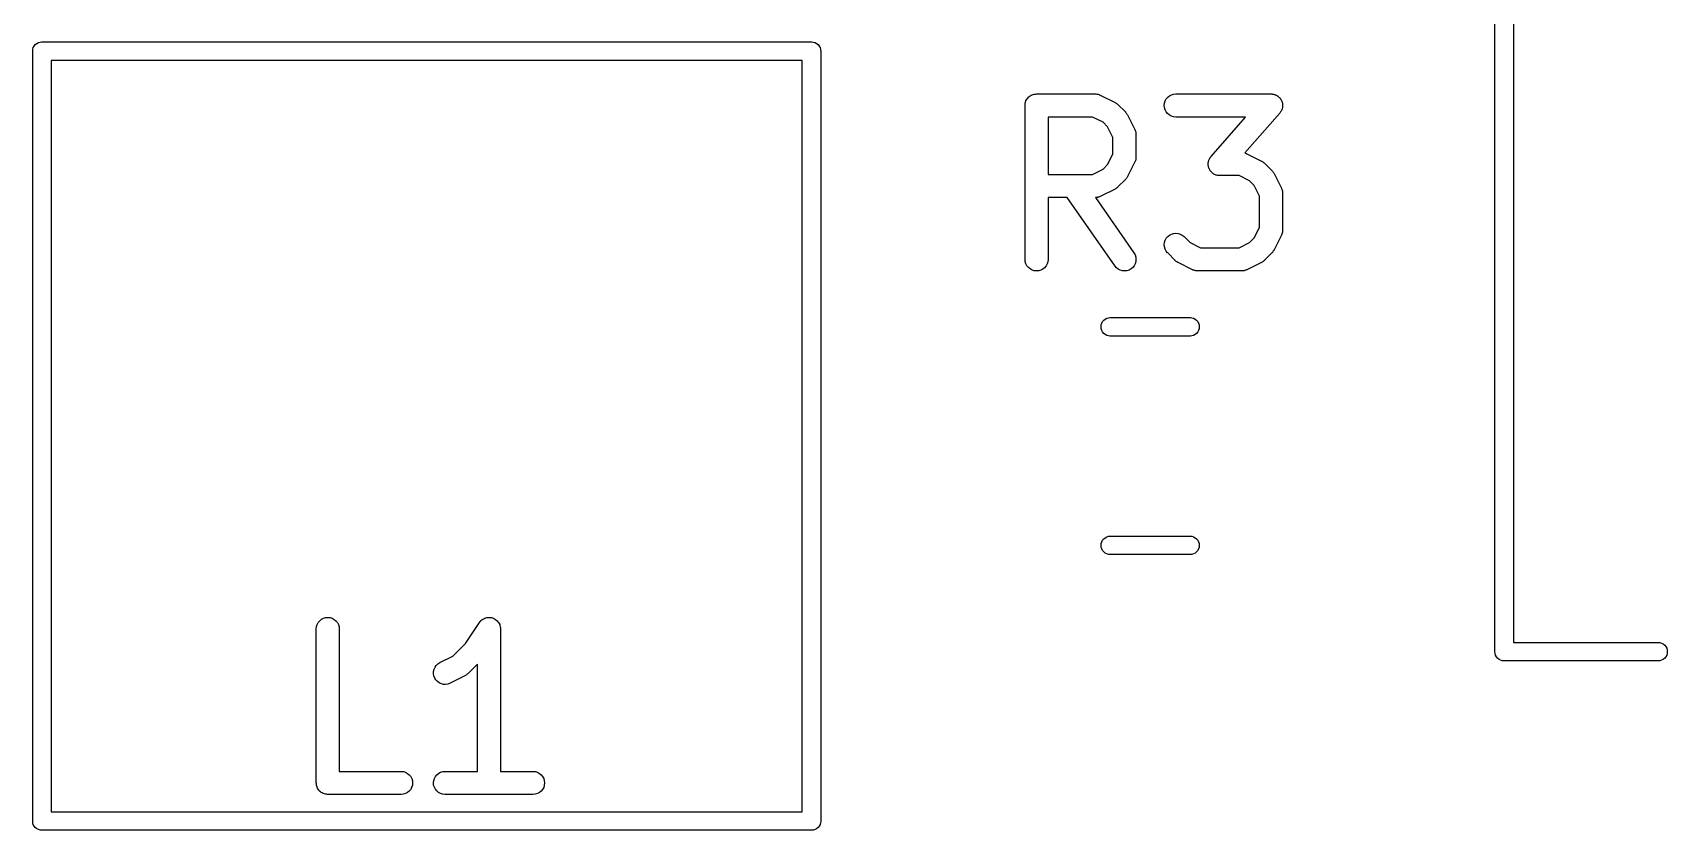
# Model space of a CAD drawing. Extents: x 85.9 to 159.2, y -122.9 to -78.6.
# Drawn here: x 101.44 to 112.06, y -94.16 to -88.98 of the extents above; entities that cross this region are included whole.
import ezdxf

# ---------------------------------------------------------------- set-up
doc = ezdxf.new("R2010")
doc.units = 0
doc.header["$MEASUREMENT"] = 0
doc.layers.add('BLACK', color=7, linetype='CONTINUOUS')

msp = doc.modelspace()

# ---------------------------------------------------------------- linework, layer by layer
at = {"layer": 'BLACK', "linetype": 'CONTINUOUS'}
for p, q in [((110.94, -92.997), (110.94, -85.0029)), ((111.06, -85.06), (111.06, -92.94)), ((101.44, -89.1), (101.441, -89.0882)), ((101.44, -89.103), (101.44, -89.1)), ((101.441, -89.0882), (101.444, -89.0769)), ((101.444, -89.0769), (101.45, -89.0665)), ((101.45, -89.0665), (101.457, -89.0574)), ((101.457, -89.0574), (101.467, -89.0499)), ((101.467, -89.0499), (101.477, -89.0443)), ((101.477, -89.0443), (101.488, -89.0409)), ((101.488, -89.0409), (101.497, -89.04)), ((101.497, -89.04), (101.5, -89.0397)), ((101.497, -89.04), (101.497, -89.04)), ((101.5, -89.0397), (101.503, -89.04)), ((101.503, -89.04), (106.497, -89.04)), ((106.497, -89.04), (106.5, -89.0397)), ((106.5, -89.0397), (106.503, -89.04)), ((106.503, -89.04), (106.503, -89.04)), ((106.503, -89.04), (106.512, -89.0409)), ((106.512, -89.0409), (106.523, -89.0443)), ((106.523, -89.0443), (106.533, -89.0499)), ((106.533, -89.0499), (106.543, -89.0574)), ((106.543, -89.0574), (106.55, -89.0665)), ((106.55, -89.0665), (106.556, -89.0769)), ((106.556, -89.0769), (106.559, -89.0882)), ((106.559, -89.0882), (106.56, -89.1)), ((106.56, -89.1), (106.56, -89.1029)), ((101.44, -94.0971), (101.44, -89.103)), ((101.56, -89.16), (101.56, -94.04)), ((106.44, -89.16), (101.56, -89.16)), ((106.44, -94.04), (106.44, -89.16)), ((106.56, -89.1029), (106.56, -94.0971)), ((107.893, -89.4228), (107.896, -89.4166)), ((107.896, -89.4166), (107.9, -89.4104)), ((107.9, -89.41), (107.905, -89.4046)), ((107.9, -89.4102), (107.9, -89.41)), ((107.9, -89.4104), (107.9, -89.4102)), ((107.905, -89.4046), (107.909, -89.3992)), ((107.909, -89.3988), (107.915, -89.3944)), ((107.909, -89.399), (107.909, -89.3988)), ((107.909, -89.3992), (107.909, -89.399)), ((107.915, -89.3944), (107.92, -89.3899)), ((107.92, -89.3899), (107.921, -89.3898)), ((107.921, -89.3896), (107.927, -89.3864)), ((107.921, -89.3898), (107.921, -89.3896)), ((107.927, -89.3864), (107.933, -89.383)), ((107.933, -89.383), (107.934, -89.383)), ((107.934, -89.3828), (107.941, -89.3808)), ((107.934, -89.383), (107.934, -89.3828)), ((107.941, -89.3808), (107.947, -89.3788)), ((107.947, -89.3788), (107.948, -89.3788)), ((107.948, -89.3787), (107.955, -89.3781)), ((107.948, -89.3788), (107.948, -89.3787)), ((107.955, -89.3781), (107.962, -89.3774)), ((107.962, -89.3774), (108.343, -89.3774)), ((108.343, -89.3774), (108.344, -89.3774)), ((108.344, -89.3774), (108.346, -89.3776)), ((108.346, -89.3776), (108.348, -89.3776)), ((108.348, -89.3776), (108.353, -89.3784)), ((108.353, -89.3784), (108.358, -89.379)), ((108.358, -89.379), (108.361, -89.3797)), ((108.361, -89.3797), (108.363, -89.3801)), ((108.363, -89.3801), (108.368, -89.3819)), ((108.368, -89.3819), (108.372, -89.3834)), ((108.372, -89.3834), (108.374, -89.3845)), ((108.374, -89.3845), (108.376, -89.3853)), ((108.376, -89.3853), (108.472, -89.4329)), ((108.798, -89.4233), (108.804, -89.4104)), ((108.804, -89.4104), (108.814, -89.3992)), ((108.814, -89.3992), (108.825, -89.3899)), ((108.825, -89.3899), (108.838, -89.383)), ((108.838, -89.383), (108.852, -89.3788)), ((108.852, -89.3788), (108.867, -89.3774)), ((108.867, -89.3774), (109.486, -89.3774)), ((109.486, -89.3774), (109.487, -89.3774)), ((109.487, -89.3774), (109.491, -89.3779)), ((109.491, -89.3779), (109.496, -89.3781)), ((109.496, -89.3781), (109.499, -89.3787)), ((109.499, -89.3787), (109.501, -89.379)), ((109.501, -89.379), (109.506, -89.3804)), ((109.506, -89.3804), (109.51, -89.3815)), ((109.51, -89.3815), (109.513, -89.3826)), ((109.513, -89.3826), (109.515, -89.3834)), ((109.515, -89.3834), (109.519, -89.3857)), ((109.519, -89.3857), (109.524, -89.3877)), ((109.524, -89.3877), (109.526, -89.3892)), ((109.526, -89.3892), (109.528, -89.3905)), ((109.528, -89.3905), (109.532, -89.3935)), ((109.532, -89.3935), (109.535, -89.3963)), ((109.535, -89.3963), (109.537, -89.3982)), ((109.537, -89.3982), (109.539, -89.3999)), ((109.539, -89.3999), (109.542, -89.4036)), ((109.542, -89.4036), (109.545, -89.407)), ((109.545, -89.407), (109.547, -89.4093)), ((109.547, -89.4093), (109.548, -89.4113)), ((109.548, -89.4113), (109.551, -89.4155)), ((109.551, -89.4155), (109.553, -89.4195)), ((109.553, -89.4195), (109.554, -89.422)), ((107.887, -89.4513), (107.888, -89.4443)), ((107.887, -89.4518), (107.887, -89.4513)), ((107.887, -89.4519), (107.887, -89.4518)), ((107.887, -89.4524), (107.887, -89.4519)), ((107.887, -89.4519), (107.887, -89.4519)), ((107.887, -90.4524), (107.887, -89.4524)), ((107.888, -89.4373), (107.889, -89.437)), ((107.888, -89.4443), (107.888, -89.4373)), ((107.889, -89.4368), (107.891, -89.4301)), ((107.889, -89.437), (107.889, -89.4368)), ((107.891, -89.4301), (107.893, -89.4233)), ((107.893, -89.4231), (107.893, -89.4228)), ((107.893, -89.4233), (107.893, -89.4231)), ((108.472, -89.4329), (108.473, -89.4334)), ((108.473, -89.4334), (108.476, -89.4357)), ((108.476, -89.4357), (108.48, -89.4377)), ((108.48, -89.4377), (108.482, -89.4397)), ((108.482, -89.4397), (108.485, -89.4414)), ((108.485, -89.4414), (108.488, -89.4443)), ((108.488, -89.4443), (108.491, -89.447)), ((108.491, -89.447), (108.539, -89.4946)), ((108.539, -89.4946), (108.539, -89.4953)), ((108.539, -89.4953), (108.542, -89.4986)), ((108.542, -89.4986), (108.545, -89.5017)), ((108.545, -89.5017), (108.547, -89.5043)), ((108.547, -89.5043), (108.549, -89.5068)), ((108.549, -89.5068), (108.551, -89.5105)), ((108.551, -89.5105), (108.553, -89.5141)), ((108.553, -89.5141), (108.6, -89.6093)), ((108.792, -89.4519), (108.793, -89.4373)), ((108.793, -89.4664), (108.792, -89.4519)), ((108.793, -89.4373), (108.798, -89.4233)), ((108.797, -89.4805), (108.793, -89.4664)), ((108.804, -89.4934), (108.797, -89.4805)), ((108.813, -89.5049), (108.804, -89.4934)), ((108.824, -89.5143), (108.813, -89.5049)), ((108.837, -89.5213), (108.824, -89.5143)), ((108.851, -89.5257), (108.837, -89.5213)), ((108.866, -89.5274), (108.851, -89.5257)), ((109.542, -89.5018), (109.315, -89.7611)), ((109.545, -89.4979), (109.542, -89.5018)), ((109.548, -89.4943), (109.545, -89.4979)), ((109.549, -89.492), (109.548, -89.4943)), ((109.551, -89.4899), (109.549, -89.492)), ((109.553, -89.4856), (109.551, -89.4899)), ((109.555, -89.4814), (109.553, -89.4856)), ((109.554, -89.422), (109.555, -89.4243)), ((109.555, -89.4243), (109.557, -89.4288)), ((109.556, -89.4789), (109.555, -89.4814)), ((109.557, -89.4765), (109.556, -89.4789)), ((109.557, -89.4288), (109.558, -89.4332)), ((109.558, -89.472), (109.557, -89.4765)), ((109.558, -89.4332), (109.559, -89.4358)), ((109.559, -89.4675), (109.558, -89.472)), ((109.559, -89.4358), (109.559, -89.4383)), ((109.559, -89.4383), (109.56, -89.443)), ((109.56, -89.4623), (109.559, -89.4648)), ((109.559, -89.4648), (109.559, -89.4675)), ((109.56, -89.443), (109.561, -89.4477)), ((109.561, -89.4477), (109.56, -89.4503)), ((109.56, -89.4503), (109.561, -89.4529)), ((109.561, -89.4529), (109.56, -89.4576)), ((109.56, -89.4576), (109.56, -89.4623)), ((108.037, -89.5274), (108.037, -89.9012)), ((108.325, -89.5274), (108.037, -89.5274)), ((108.394, -89.5616), (108.325, -89.5274)), ((108.424, -89.592), (108.394, -89.5616)), ((108.458, -89.6606), (108.424, -89.592)), ((108.6, -89.6093), (108.601, -89.6103)), ((108.601, -89.6103), (108.602, -89.6123)), ((108.602, -89.6123), (108.603, -89.6143)), ((108.603, -89.6143), (108.604, -89.6192)), ((108.604, -89.6192), (108.606, -89.624)), ((108.606, -89.624), (108.606, -89.6262)), ((108.606, -89.6262), (108.607, -89.6283)), ((108.607, -89.6283), (108.607, -89.6334)), ((108.867, -89.5274), (108.866, -89.5274)), ((109.32, -89.5274), (108.867, -89.5274)), ((109.096, -89.7839), (109.32, -89.5274)), ((108.458, -89.768), (108.458, -89.6606)), ((108.607, -89.6334), (108.608, -89.6385)), ((108.608, -89.6385), (108.608, -89.6407)), ((108.608, -89.6407), (108.608, -89.6429)), ((108.608, -89.6429), (108.608, -89.7857)), ((108.394, -89.8669), (108.424, -89.8365)), ((108.424, -89.8365), (108.458, -89.768)), ((108.6, -89.8193), (108.553, -89.9145)), ((108.601, -89.8172), (108.6, -89.8193)), ((108.602, -89.8153), (108.601, -89.8172)), ((108.604, -89.8104), (108.602, -89.8153)), ((108.606, -89.8056), (108.604, -89.8104)), ((108.607, -89.8013), (108.606, -89.8034)), ((108.606, -89.8034), (108.606, -89.8056)), ((108.608, -89.7912), (108.607, -89.7962)), ((108.607, -89.7962), (108.607, -89.8013)), ((108.608, -89.7857), (108.608, -89.7868)), ((108.608, -89.7868), (108.608, -89.789)), ((108.608, -89.789), (108.608, -89.7912)), ((109.077, -89.8328), (109.078, -89.8281)), ((109.078, -89.8354), (109.077, -89.8328)), ((109.078, -89.8234), (109.079, -89.8209)), ((109.078, -89.8281), (109.078, -89.8234)), ((109.078, -89.8381), (109.078, -89.8354)), ((109.078, -89.8427), (109.078, -89.8381)), ((109.079, -89.8474), (109.078, -89.8427)), ((109.079, -89.8183), (109.08, -89.8138)), ((109.079, -89.8209), (109.079, -89.8183)), ((109.08, -89.8138), (109.081, -89.8092)), ((109.081, -89.8092), (109.082, -89.8068)), ((109.082, -89.8068), (109.083, -89.8043)), ((109.083, -89.8043), (109.085, -89.8001)), ((109.085, -89.8001), (109.087, -89.7958)), ((109.087, -89.7958), (109.089, -89.7937)), ((109.089, -89.7937), (109.09, -89.7914)), ((109.09, -89.7914), (109.093, -89.7878)), ((109.093, -89.7878), (109.096, -89.7839)), ((109.315, -89.7611), (109.32, -89.7629)), ((109.32, -89.7629), (109.325, -89.7644)), ((109.325, -89.7644), (109.327, -89.7655)), ((109.327, -89.7655), (109.329, -89.7663)), ((109.329, -89.7663), (109.424, -89.8139)), ((109.424, -89.8139), (109.425, -89.8143)), ((109.425, -89.8143), (109.428, -89.8166)), ((109.428, -89.8166), (109.432, -89.8186)), ((109.432, -89.8186), (109.435, -89.8206)), ((109.435, -89.8206), (109.437, -89.8223)), ((109.437, -89.8223), (109.44, -89.8252)), ((109.44, -89.8252), (109.444, -89.8279)), ((109.444, -89.8279), (109.491, -89.8755)), ((108.037, -89.9012), (108.325, -89.9012)), ((108.325, -89.9012), (108.394, -89.8669)), ((108.539, -89.934), (108.491, -89.9816)), ((108.541, -89.9307), (108.539, -89.934)), ((108.544, -89.9277), (108.541, -89.9307)), ((108.546, -89.9251), (108.544, -89.9277)), ((108.548, -89.9227), (108.546, -89.9251)), ((108.55, -89.919), (108.548, -89.9227)), ((108.552, -89.9154), (108.55, -89.919)), ((108.553, -89.9145), (108.552, -89.9154)), ((109.079, -89.8499), (109.079, -89.8474)), ((109.08, -89.8525), (109.079, -89.8499)), ((109.082, -89.8569), (109.08, -89.8525)), ((109.083, -89.8614), (109.082, -89.8569)), ((109.084, -89.8638), (109.083, -89.8614)), ((109.085, -89.8662), (109.084, -89.8638)), ((109.087, -89.8702), (109.085, -89.8662)), ((109.09, -89.8744), (109.087, -89.8702)), ((109.091, -89.8764), (109.09, -89.8744)), ((109.093, -89.8787), (109.091, -89.8764)), ((109.096, -89.8821), (109.093, -89.8787)), ((109.099, -89.8858), (109.096, -89.8821)), ((109.101, -89.8875), (109.099, -89.8858)), ((109.103, -89.8894), (109.101, -89.8875)), ((109.106, -89.8922), (109.103, -89.8894)), ((109.11, -89.8952), (109.106, -89.8922)), ((109.112, -89.8965), (109.11, -89.8952)), ((109.114, -89.898), (109.112, -89.8965)), ((109.119, -89.9), (109.114, -89.898)), ((109.123, -89.9023), (109.119, -89.9)), ((109.125, -89.9031), (109.123, -89.9023)), ((109.128, -89.9042), (109.125, -89.9031)), ((109.132, -89.9053), (109.128, -89.9042)), ((109.137, -89.9067), (109.132, -89.9053)), ((109.139, -89.907), (109.137, -89.9067)), ((109.142, -89.9076), (109.139, -89.907)), ((109.147, -89.9078), (109.142, -89.9076)), ((109.151, -89.9083), (109.147, -89.9078)), ((109.152, -89.9083), (109.151, -89.9083)), ((109.278, -89.9083), (109.152, -89.9083)), ((109.346, -89.9426), (109.278, -89.9083)), ((109.376, -89.973), (109.346, -89.9426)), ((109.491, -89.8755), (109.492, -89.8763)), ((109.492, -89.8763), (109.494, -89.8796)), ((109.494, -89.8796), (109.497, -89.8826)), ((109.497, -89.8826), (109.499, -89.8853)), ((109.499, -89.8853), (109.501, -89.8877)), ((109.501, -89.8877), (109.503, -89.8915)), ((109.503, -89.8915), (109.505, -89.895)), ((109.505, -89.895), (109.553, -89.9903)), ((108.161, -90.0512), (108.037, -90.0512)), ((108.037, -90.0512), (108.037, -90.4524)), ((108.472, -90.4954), (108.161, -90.0512)), ((108.345, -90.051), (108.344, -90.0511)), ((108.344, -90.0511), (108.595, -90.4094)), ((108.347, -90.0511), (108.345, -90.051)), ((108.352, -90.0503), (108.347, -90.0511)), ((108.357, -90.0498), (108.352, -90.0503)), ((108.36, -90.0491), (108.357, -90.0498)), ((108.362, -90.0488), (108.36, -90.0491)), ((108.367, -90.047), (108.362, -90.0488)), ((108.371, -90.0455), (108.367, -90.047)), ((108.373, -90.0445), (108.371, -90.0455)), ((108.375, -90.0437), (108.373, -90.0445)), ((108.376, -90.0433), (108.375, -90.0437)), ((108.472, -89.9957), (108.376, -90.0433)), ((108.475, -89.9934), (108.472, -89.9957)), ((108.479, -89.9915), (108.475, -89.9934)), ((108.481, -89.9895), (108.479, -89.9915)), ((108.484, -89.9879), (108.481, -89.9895)), ((108.487, -89.985), (108.484, -89.9879)), ((108.49, -89.9823), (108.487, -89.985)), ((108.491, -89.9816), (108.49, -89.9823)), ((109.411, -90.0415), (109.376, -89.973)), ((109.411, -90.2442), (109.411, -90.0415)), ((109.553, -89.9903), (109.553, -89.9912)), ((109.553, -89.9912), (109.554, -89.9933)), ((109.554, -89.9933), (109.555, -89.9952)), ((109.555, -89.9952), (109.557, -90.0001)), ((109.557, -90.0001), (109.558, -90.0049)), ((109.558, -90.0049), (109.559, -90.0071)), ((109.559, -90.0071), (109.559, -90.0092)), ((109.559, -90.0092), (109.56, -90.0143)), ((109.56, -90.0143), (109.561, -90.0194)), ((109.561, -90.0194), (109.56, -90.0216)), ((109.56, -90.0216), (109.561, -90.0238)), ((109.561, -90.0238), (109.561, -90.2619)), ((109.376, -90.3127), (109.411, -90.2442)), ((109.561, -90.263), (109.56, -90.2651)), ((109.56, -90.2651), (109.561, -90.2674)), ((109.561, -90.2674), (109.56, -90.2724)), ((109.561, -90.2619), (109.561, -90.263)), ((108.792, -90.3564), (108.793, -90.3418)), ((108.793, -90.3709), (108.792, -90.3564)), ((108.793, -90.3418), (108.798, -90.3278)), ((108.797, -90.385), (108.793, -90.3709)), ((108.798, -90.3278), (108.805, -90.315)), ((108.805, -90.315), (108.814, -90.3037)), ((108.814, -90.3037), (108.825, -90.2945)), ((108.825, -90.2945), (108.838, -90.2877)), ((108.838, -90.2877), (108.852, -90.2835)), ((108.852, -90.2835), (108.867, -90.2821)), ((108.867, -90.2821), (108.881, -90.2836)), ((108.881, -90.2836), (108.895, -90.2879)), ((108.895, -90.2879), (108.908, -90.2948)), ((108.908, -90.2948), (108.92, -90.3041)), ((108.92, -90.3041), (108.959, -90.3431)), ((108.959, -90.3431), (109.027, -90.3774)), ((109.278, -90.3774), (109.346, -90.3431)), ((109.346, -90.3431), (109.376, -90.3127)), ((109.553, -90.2954), (109.505, -90.3907)), ((109.554, -90.2934), (109.553, -90.2954)), ((109.555, -90.2914), (109.554, -90.2934)), ((109.556, -90.2866), (109.555, -90.2914)), ((109.558, -90.2818), (109.556, -90.2866)), ((109.559, -90.2775), (109.558, -90.2796)), ((109.558, -90.2796), (109.558, -90.2818)), ((109.56, -90.2724), (109.559, -90.2775)), ((107.888, -90.4669), (107.887, -90.4524)), ((107.893, -90.481), (107.888, -90.4669)), ((107.899, -90.4939), (107.893, -90.481)), ((108.031, -90.4819), (108.024, -90.4948)), ((108.035, -90.468), (108.031, -90.4819)), ((108.037, -90.4534), (108.035, -90.468)), ((108.037, -90.4524), (108.037, -90.4534)), ((108.595, -90.4094), (108.595, -90.4102)), ((108.595, -90.4102), (108.602, -90.4231)), ((108.603, -90.4802), (108.596, -90.4932)), ((108.602, -90.4231), (108.607, -90.4371)), ((108.607, -90.4662), (108.603, -90.4802)), ((108.607, -90.4371), (108.608, -90.4516)), ((108.608, -90.4516), (108.607, -90.4662)), ((108.804, -90.398), (108.797, -90.385)), ((108.813, -90.4094), (108.804, -90.398)), ((108.814, -90.4102), (108.813, -90.4094)), ((108.861, -90.4578), (108.814, -90.4102)), ((108.865, -90.4605), (108.861, -90.4578)), ((108.868, -90.4634), (108.865, -90.4605)), ((108.87, -90.4651), (108.868, -90.4634)), ((108.873, -90.4671), (108.87, -90.4651)), ((108.876, -90.4691), (108.873, -90.4671)), ((108.88, -90.4714), (108.876, -90.4691)), ((108.881, -90.4718), (108.88, -90.4714)), ((108.976, -90.5195), (108.881, -90.4718)), ((109.027, -90.3774), (109.278, -90.3774)), ((109.424, -90.4718), (109.329, -90.5195)), ((109.428, -90.4696), (109.424, -90.4718)), ((109.431, -90.4677), (109.428, -90.4696)), ((109.434, -90.4657), (109.431, -90.4677)), ((109.436, -90.4641), (109.434, -90.4657)), ((109.439, -90.4612), (109.436, -90.4641)), ((109.443, -90.4585), (109.439, -90.4612)), ((109.444, -90.4578), (109.443, -90.4585)), ((109.491, -90.4102), (109.444, -90.4578)), ((109.494, -90.4069), (109.491, -90.4102)), ((109.497, -90.4039), (109.494, -90.4069)), ((109.498, -90.4013), (109.497, -90.4039)), ((109.5, -90.3989), (109.498, -90.4013)), ((109.502, -90.3952), (109.5, -90.3989)), ((109.505, -90.3916), (109.502, -90.3952)), ((109.505, -90.3907), (109.505, -90.3916)), ((107.909, -90.5052), (107.899, -90.4939)), ((107.92, -90.5146), (107.909, -90.5052)), ((107.933, -90.5215), (107.92, -90.5146)), ((107.947, -90.5258), (107.933, -90.5215)), ((107.961, -90.5274), (107.947, -90.5258)), ((107.976, -90.5261), (107.961, -90.5274)), ((107.99, -90.5219), (107.976, -90.5261)), ((108.003, -90.5151), (107.99, -90.5219)), ((108.014, -90.506), (108.003, -90.5151)), ((108.024, -90.4948), (108.014, -90.506)), ((108.481, -90.5065), (108.472, -90.4954)), ((108.493, -90.5156), (108.481, -90.5065)), ((108.506, -90.5222), (108.493, -90.5156)), ((108.52, -90.5262), (108.506, -90.5222)), ((108.535, -90.5274), (108.52, -90.5262)), ((108.549, -90.5257), (108.535, -90.5274)), ((108.563, -90.5212), (108.549, -90.5257)), ((108.576, -90.5141), (108.563, -90.5212)), ((108.587, -90.5047), (108.576, -90.5141)), ((108.596, -90.4932), (108.587, -90.5047)), ((108.978, -90.5203), (108.976, -90.5195)), ((108.98, -90.5213), (108.978, -90.5203)), ((108.985, -90.5229), (108.98, -90.5213)), ((108.99, -90.5247), (108.985, -90.5229)), ((108.992, -90.5251), (108.99, -90.5247)), ((108.994, -90.5257), (108.992, -90.5251)), ((108.999, -90.5263), (108.994, -90.5257)), ((109.004, -90.5272), (108.999, -90.5263)), ((109.006, -90.5271), (109.004, -90.5272)), ((109.008, -90.5274), (109.006, -90.5271)), ((109.01, -90.5274), (109.008, -90.5274)), ((109.295, -90.5274), (109.01, -90.5274)), ((109.297, -90.5272), (109.295, -90.5274)), ((109.3, -90.5273), (109.297, -90.5272)), ((109.305, -90.5265), (109.3, -90.5273)), ((109.31, -90.526), (109.305, -90.5265)), ((109.312, -90.5253), (109.31, -90.526)), ((109.314, -90.525), (109.312, -90.5253)), ((109.319, -90.5232), (109.314, -90.525)), ((109.324, -90.5217), (109.319, -90.5232)), ((109.326, -90.5207), (109.324, -90.5217)), ((109.328, -90.5199), (109.326, -90.5207)), ((109.329, -90.5195), (109.328, -90.5199)), ((108.381, -90.89), (108.382, -90.8782)), ((108.382, -90.9018), (108.381, -90.89)), ((108.382, -90.8782), (108.386, -90.8669)), ((108.386, -90.9131), (108.382, -90.9018)), ((108.386, -90.8669), (108.391, -90.8565)), ((108.391, -90.8565), (108.399, -90.8474)), ((108.399, -90.8474), (108.408, -90.8399)), ((108.408, -90.8399), (108.418, -90.8343)), ((108.418, -90.8343), (108.43, -90.8309)), ((108.43, -90.8309), (108.438, -90.83)), ((108.438, -90.83), (108.962, -90.83)), ((108.962, -90.83), (108.97, -90.8309)), ((108.97, -90.8309), (108.982, -90.8343)), ((108.982, -90.8343), (108.992, -90.8399)), ((108.992, -90.8399), (109.001, -90.8474)), ((109.001, -90.8474), (109.009, -90.8565)), ((109.009, -90.8565), (109.014, -90.8669)), ((109.014, -90.8669), (109.018, -90.8782)), ((109.018, -90.9018), (109.014, -90.9131)), ((109.018, -90.8782), (109.019, -90.89)), ((109.019, -90.89), (109.018, -90.9018)), ((108.391, -90.9235), (108.386, -90.9131)), ((108.399, -90.9326), (108.391, -90.9235)), ((108.408, -90.9401), (108.399, -90.9326)), ((108.418, -90.9457), (108.408, -90.9401)), ((108.43, -90.9491), (108.418, -90.9457)), ((108.438, -90.95), (108.43, -90.9491)), ((108.962, -90.95), (108.438, -90.95)), ((108.97, -90.9491), (108.962, -90.95)), ((108.982, -90.9457), (108.97, -90.9491)), ((108.992, -90.9401), (108.982, -90.9457)), ((109.001, -90.9326), (108.992, -90.9401)), ((109.009, -90.9235), (109.001, -90.9326)), ((109.014, -90.9131), (109.009, -90.9235)), ((108.382, -92.2982), (108.386, -92.2869)), ((108.386, -92.2869), (108.391, -92.2765)), ((108.391, -92.2765), (108.399, -92.2674)), ((108.399, -92.2674), (108.408, -92.2599)), ((108.408, -92.2599), (108.418, -92.2543)), ((108.418, -92.2543), (108.43, -92.2509)), ((108.43, -92.2509), (108.438, -92.25)), ((108.438, -92.25), (108.962, -92.25)), ((108.962, -92.25), (108.97, -92.2509)), ((108.97, -92.2509), (108.982, -92.2543)), ((108.982, -92.2543), (108.992, -92.2599)), ((108.992, -92.2599), (109.001, -92.2674)), ((109.001, -92.2674), (109.009, -92.2765)), ((109.009, -92.2765), (109.014, -92.2869)), ((109.014, -92.2869), (109.018, -92.2982)), ((108.381, -92.31), (108.382, -92.2982)), ((108.382, -92.3218), (108.381, -92.31)), ((108.386, -92.3331), (108.382, -92.3218)), ((108.391, -92.3435), (108.386, -92.3331)), ((108.399, -92.3526), (108.391, -92.3435)), ((108.408, -92.3601), (108.399, -92.3526)), ((108.418, -92.3657), (108.408, -92.3601)), ((108.43, -92.3691), (108.418, -92.3657)), ((108.438, -92.37), (108.43, -92.3691)), ((108.962, -92.37), (108.438, -92.37)), ((108.97, -92.3691), (108.962, -92.37)), ((108.982, -92.3657), (108.97, -92.3691)), ((108.992, -92.3601), (108.982, -92.3657)), ((109.001, -92.3526), (108.992, -92.3601)), ((109.009, -92.3435), (109.001, -92.3526)), ((109.014, -92.3331), (109.009, -92.3435)), ((109.018, -92.3218), (109.014, -92.3331)), ((109.018, -92.2982), (109.019, -92.31)), ((109.019, -92.31), (109.018, -92.3218)), ((103.288, -92.8228), (103.295, -92.81)), ((103.295, -92.81), (103.305, -92.7988)), ((103.305, -92.7988), (103.316, -92.7896)), ((103.316, -92.7896), (103.329, -92.7828)), ((103.329, -92.7828), (103.343, -92.7787)), ((103.343, -92.7787), (103.358, -92.7774)), ((103.358, -92.7774), (103.372, -92.7789)), ((103.372, -92.7789), (103.386, -92.7832)), ((103.386, -92.7832), (103.399, -92.7902)), ((103.399, -92.7902), (103.41, -92.7995)), ((103.41, -92.7995), (103.42, -92.8109)), ((103.42, -92.8109), (103.426, -92.8238)), ((104.251, -92.9475), (104.342, -92.8108)), ((104.342, -92.8108), (104.343, -92.81)), ((104.343, -92.8099), (104.348, -92.8043)), ((104.343, -92.81), (104.343, -92.8099)), ((104.343, -92.81), (104.343, -92.81)), ((104.343, -92.81), (104.343, -92.81)), ((104.348, -92.8043), (104.352, -92.7988)), ((104.352, -92.7987), (104.358, -92.794)), ((104.352, -92.7988), (104.352, -92.7987)), ((104.352, -92.7988), (104.352, -92.7988)), ((104.358, -92.794), (104.364, -92.7896)), ((104.364, -92.7896), (104.371, -92.786)), ((104.364, -92.7896), (104.364, -92.7896)), ((104.364, -92.7896), (104.364, -92.7896)), ((104.371, -92.786), (104.377, -92.7828)), ((104.377, -92.7828), (104.384, -92.7807)), ((104.377, -92.7828), (104.377, -92.7828)), ((104.377, -92.7828), (104.377, -92.7828)), ((104.384, -92.7807), (104.391, -92.7787)), ((104.391, -92.7787), (104.398, -92.778)), ((104.391, -92.7787), (104.391, -92.7787)), ((104.391, -92.7787), (104.391, -92.7787)), ((104.398, -92.778), (104.405, -92.7774)), ((104.405, -92.7774), (104.405, -92.7774)), ((104.405, -92.7774), (104.413, -92.7782)), ((104.405, -92.7774), (104.405, -92.7774)), ((104.413, -92.7782), (104.42, -92.7789)), ((104.42, -92.7789), (104.42, -92.7789)), ((104.42, -92.7789), (104.42, -92.7789)), ((104.42, -92.7789), (104.427, -92.7812)), ((104.427, -92.7812), (104.434, -92.7832)), ((104.434, -92.7832), (104.434, -92.7833)), ((104.434, -92.7833), (104.434, -92.7833)), ((104.434, -92.7833), (104.44, -92.7868)), ((104.44, -92.7868), (104.447, -92.7902)), ((104.447, -92.7902), (104.447, -92.7902)), ((104.447, -92.7902), (104.447, -92.7903)), ((104.447, -92.7903), (104.452, -92.7949)), ((104.452, -92.7949), (104.458, -92.7995)), ((104.458, -92.7995), (104.458, -92.7996)), ((104.458, -92.7996), (104.458, -92.7996)), ((104.458, -92.7996), (104.463, -92.8056)), ((104.463, -92.8056), (104.467, -92.8109)), ((104.467, -92.8109), (104.467, -92.8109)), ((104.467, -92.8109), (104.467, -92.811)), ((104.467, -92.811), (104.471, -92.8179)), ((104.471, -92.8179), (104.474, -92.8238)), ((103.282, -92.8513), (103.284, -92.8368)), ((103.282, -92.8524), (103.282, -92.8513)), ((103.282, -93.8524), (103.282, -92.8524)), ((103.284, -92.8368), (103.288, -92.8228)), ((103.426, -92.8238), (103.431, -92.8378)), ((103.431, -92.8378), (103.432, -92.8524)), ((103.432, -92.8524), (103.432, -93.7774)), ((104.474, -92.8238), (104.474, -92.8239)), ((104.474, -92.8239), (104.474, -92.8239)), ((104.474, -92.8239), (104.476, -92.8311)), ((104.476, -92.8311), (104.478, -92.8378)), ((104.478, -92.8378), (104.478, -92.8379)), ((104.478, -92.8379), (104.478, -92.8379)), ((104.478, -92.8379), (104.479, -92.8453)), ((104.479, -92.8453), (104.48, -92.8524)), ((104.48, -92.8524), (104.48, -93.7774)), ((104.086, -93.071), (104.17, -93.0288)), ((104.17, -93.0288), (104.251, -92.9475)), ((110.94, -93), (110.94, -92.997)), ((110.941, -93.0118), (110.94, -93)), ((110.944, -93.0231), (110.941, -93.0118)), ((110.95, -93.0335), (110.944, -93.0231)), ((111.06, -92.94), (112.003, -92.94)), ((112.003, -92.94), (112.012, -92.9409)), ((112.012, -92.9409), (112.023, -92.9443)), ((112.023, -92.9443), (112.033, -92.9499)), ((112.033, -92.9499), (112.043, -92.9574)), ((112.043, -92.9574), (112.05, -92.9665)), ((112.05, -92.9665), (112.056, -92.9769)), ((112.056, -93.0231), (112.05, -93.0335)), ((112.056, -92.9769), (112.059, -92.9882)), ((112.059, -93.0118), (112.056, -93.0231)), ((112.059, -92.9882), (112.06, -93)), ((112.06, -93), (112.059, -93.0118)), ((104.044, -93.143), (104.045, -93.1284)), ((104.045, -93.1284), (104.048, -93.1141)), ((104.048, -93.1141), (104.054, -93.1008)), ((104.054, -93.1008), (104.062, -93.0889)), ((104.062, -93.0889), (104.073, -93.0788)), ((104.073, -93.0788), (104.086, -93.071)), ((104.33, -93.0811), (104.267, -93.1435)), ((104.33, -93.7774), (104.33, -93.0811)), ((110.957, -93.0426), (110.95, -93.0335)), ((110.967, -93.0501), (110.957, -93.0426)), ((110.977, -93.0557), (110.967, -93.0501)), ((110.988, -93.0591), (110.977, -93.0557)), ((110.997, -93.06), (110.988, -93.0591)), ((111, -93.0603), (110.997, -93.06)), ((110.997, -93.06), (110.997, -93.06)), ((111.003, -93.06), (111, -93.0603)), ((112.003, -93.06), (111.003, -93.06)), ((112.012, -93.0591), (112.003, -93.06)), ((112.023, -93.0557), (112.012, -93.0591)), ((112.033, -93.0501), (112.023, -93.0557)), ((112.043, -93.0426), (112.033, -93.0501)), ((112.05, -93.0335), (112.043, -93.0426)), ((104.047, -93.1575), (104.044, -93.143)), ((104.052, -93.1712), (104.047, -93.1575)), ((104.059, -93.1836), (104.052, -93.1712)), ((104.069, -93.1943), (104.059, -93.1836)), ((104.081, -93.2029), (104.069, -93.1943)), ((104.095, -93.209), (104.081, -93.2029)), ((104.109, -93.2124), (104.095, -93.209)), ((104.123, -93.213), (104.109, -93.2124)), ((104.138, -93.2107), (104.123, -93.213)), ((104.152, -93.2056), (104.138, -93.2107)), ((104.153, -93.2052), (104.152, -93.2056)), ((104.248, -93.1576), (104.153, -93.2052)), ((104.251, -93.1553), (104.248, -93.1576)), ((104.255, -93.1534), (104.251, -93.1553)), ((104.258, -93.1514), (104.255, -93.1534)), ((104.26, -93.1498), (104.258, -93.1514)), ((104.263, -93.1469), (104.26, -93.1498)), ((104.267, -93.1442), (104.263, -93.1469)), ((104.267, -93.1435), (104.267, -93.1442)), ((103.283, -93.8594), (103.282, -93.8524)), ((103.283, -93.8664), (103.283, -93.8594)), ((103.284, -93.8667), (103.283, -93.8664)), ((103.284, -93.8669), (103.284, -93.8667)), ((103.286, -93.8737), (103.284, -93.8669)), ((103.288, -93.8805), (103.286, -93.8737)), ((103.288, -93.8807), (103.288, -93.8805)), ((103.288, -93.881), (103.288, -93.8807)), ((103.432, -93.7774), (103.833, -93.7774)), ((103.833, -93.7774), (103.834, -93.7774)), ((103.834, -93.7774), (103.849, -93.779)), ((103.849, -93.779), (103.863, -93.7834)), ((103.863, -93.7834), (103.876, -93.7905)), ((103.876, -93.7905), (103.887, -93.7999)), ((103.887, -93.7999), (103.896, -93.8113)), ((103.896, -93.8113), (103.903, -93.8243)), ((103.907, -93.8675), (103.902, -93.8814)), ((103.903, -93.8243), (103.907, -93.8383)), ((103.907, -93.8383), (103.908, -93.8529)), ((103.908, -93.8529), (103.907, -93.8675)), ((104.044, -93.8519), (104.046, -93.8373)), ((104.045, -93.8664), (104.044, -93.8519)), ((104.05, -93.8805), (104.045, -93.8664)), ((104.046, -93.8373), (104.05, -93.8233)), ((104.05, -93.8233), (104.057, -93.8104)), ((104.056, -93.8934), (104.05, -93.8805)), ((104.057, -93.8104), (104.066, -93.7992)), ((104.066, -93.7992), (104.078, -93.7899)), ((104.078, -93.7899), (104.09, -93.783)), ((104.09, -93.783), (104.104, -93.7788)), ((104.104, -93.7788), (104.119, -93.7774)), ((104.119, -93.7774), (104.33, -93.7774)), ((104.48, -93.7774), (104.69, -93.7774)), ((104.69, -93.7774), (104.692, -93.7774)), ((104.692, -93.7774), (104.706, -93.779)), ((104.706, -93.779), (104.72, -93.7834)), ((104.72, -93.7834), (104.733, -93.7905)), ((104.733, -93.7905), (104.744, -93.7999)), ((104.744, -93.7999), (104.753, -93.8113)), ((104.753, -93.8113), (104.76, -93.8243)), ((104.76, -93.8243), (104.764, -93.8383)), ((104.764, -93.8675), (104.76, -93.8814)), ((104.764, -93.8383), (104.765, -93.8529)), ((104.765, -93.8529), (104.764, -93.8675)), ((103.291, -93.8872), (103.288, -93.881)), ((103.294, -93.8934), (103.291, -93.8872)), ((103.295, -93.8937), (103.294, -93.8934)), ((103.295, -93.8939), (103.295, -93.8937)), ((103.299, -93.8994), (103.295, -93.8939)), ((103.304, -93.9049), (103.299, -93.8994)), ((103.304, -93.905), (103.304, -93.9049)), ((103.304, -93.9052), (103.304, -93.905)), ((103.309, -93.9097), (103.304, -93.9052)), ((103.315, -93.9143), (103.309, -93.9097)), ((103.315, -93.9144), (103.315, -93.9143)), ((103.315, -93.9146), (103.315, -93.9144)), ((103.321, -93.9179), (103.315, -93.9146)), ((103.328, -93.9213), (103.321, -93.9179)), ((103.328, -93.9214), (103.328, -93.9213)), ((103.328, -93.9215), (103.328, -93.9214)), ((103.335, -93.9236), (103.328, -93.9215)), ((103.342, -93.9257), (103.335, -93.9236)), ((103.342, -93.9258), (103.342, -93.9257)), ((103.349, -93.9266), (103.342, -93.9258)), ((103.342, -93.9258), (103.342, -93.9258)), ((103.356, -93.9274), (103.349, -93.9266)), ((103.357, -93.9274), (103.356, -93.9274)), ((103.833, -93.9274), (103.357, -93.9274)), ((103.357, -93.9274), (103.357, -93.9274)), ((103.357, -93.9274), (103.357, -93.9274)), ((103.357, -93.9274), (103.357, -93.9274)), ((103.848, -93.926), (103.833, -93.9274)), ((103.862, -93.9217), (103.848, -93.926)), ((103.875, -93.9148), (103.862, -93.9217)), ((103.886, -93.9056), (103.875, -93.9148)), ((103.896, -93.8943), (103.886, -93.9056)), ((103.902, -93.8814), (103.896, -93.8943)), ((104.065, -93.9049), (104.056, -93.8934)), ((104.077, -93.9143), (104.065, -93.9049)), ((104.09, -93.9213), (104.077, -93.9143)), ((104.103, -93.9257), (104.09, -93.9213)), ((104.118, -93.9274), (104.103, -93.9257)), ((104.119, -93.9274), (104.118, -93.9274)), ((104.69, -93.9274), (104.119, -93.9274)), ((104.705, -93.926), (104.69, -93.9274)), ((104.719, -93.9217), (104.705, -93.926)), ((104.732, -93.9148), (104.719, -93.9217)), ((104.743, -93.9056), (104.732, -93.9148)), ((104.753, -93.8943), (104.743, -93.9056)), ((104.76, -93.8814), (104.753, -93.8943)), ((101.56, -94.04), (106.44, -94.04)), ((101.44, -94.1), (101.44, -94.0971)), ((101.441, -94.1118), (101.44, -94.1)), ((101.444, -94.1231), (101.441, -94.1118)), ((101.45, -94.1335), (101.444, -94.1231)), ((101.457, -94.1426), (101.45, -94.1335)), ((101.467, -94.1501), (101.457, -94.1426)), ((101.477, -94.1557), (101.467, -94.1501)), ((101.488, -94.1591), (101.477, -94.1557)), ((101.5, -94.1603), (101.488, -94.1591)), ((101.503, -94.16), (101.5, -94.1603)), ((106.497, -94.16), (101.503, -94.16)), ((106.5, -94.1603), (106.497, -94.16)), ((106.512, -94.1591), (106.5, -94.1603)), ((106.523, -94.1557), (106.512, -94.1591)), ((106.533, -94.1501), (106.523, -94.1557)), ((106.543, -94.1426), (106.533, -94.1501)), ((106.55, -94.1335), (106.543, -94.1426)), ((106.556, -94.1231), (106.55, -94.1335)), ((106.559, -94.1118), (106.556, -94.1231)), ((106.56, -94.1029), (106.559, -94.1118)), ((106.56, -94.0971), (106.56, -94.1)), ((106.56, -94.1), (106.56, -94.1029)), ((106.56, -94.1029), (106.56, -94.1029))]:
    msp.add_line(p, q, dxfattribs=at)

doc.saveas('drawing.dxf')
